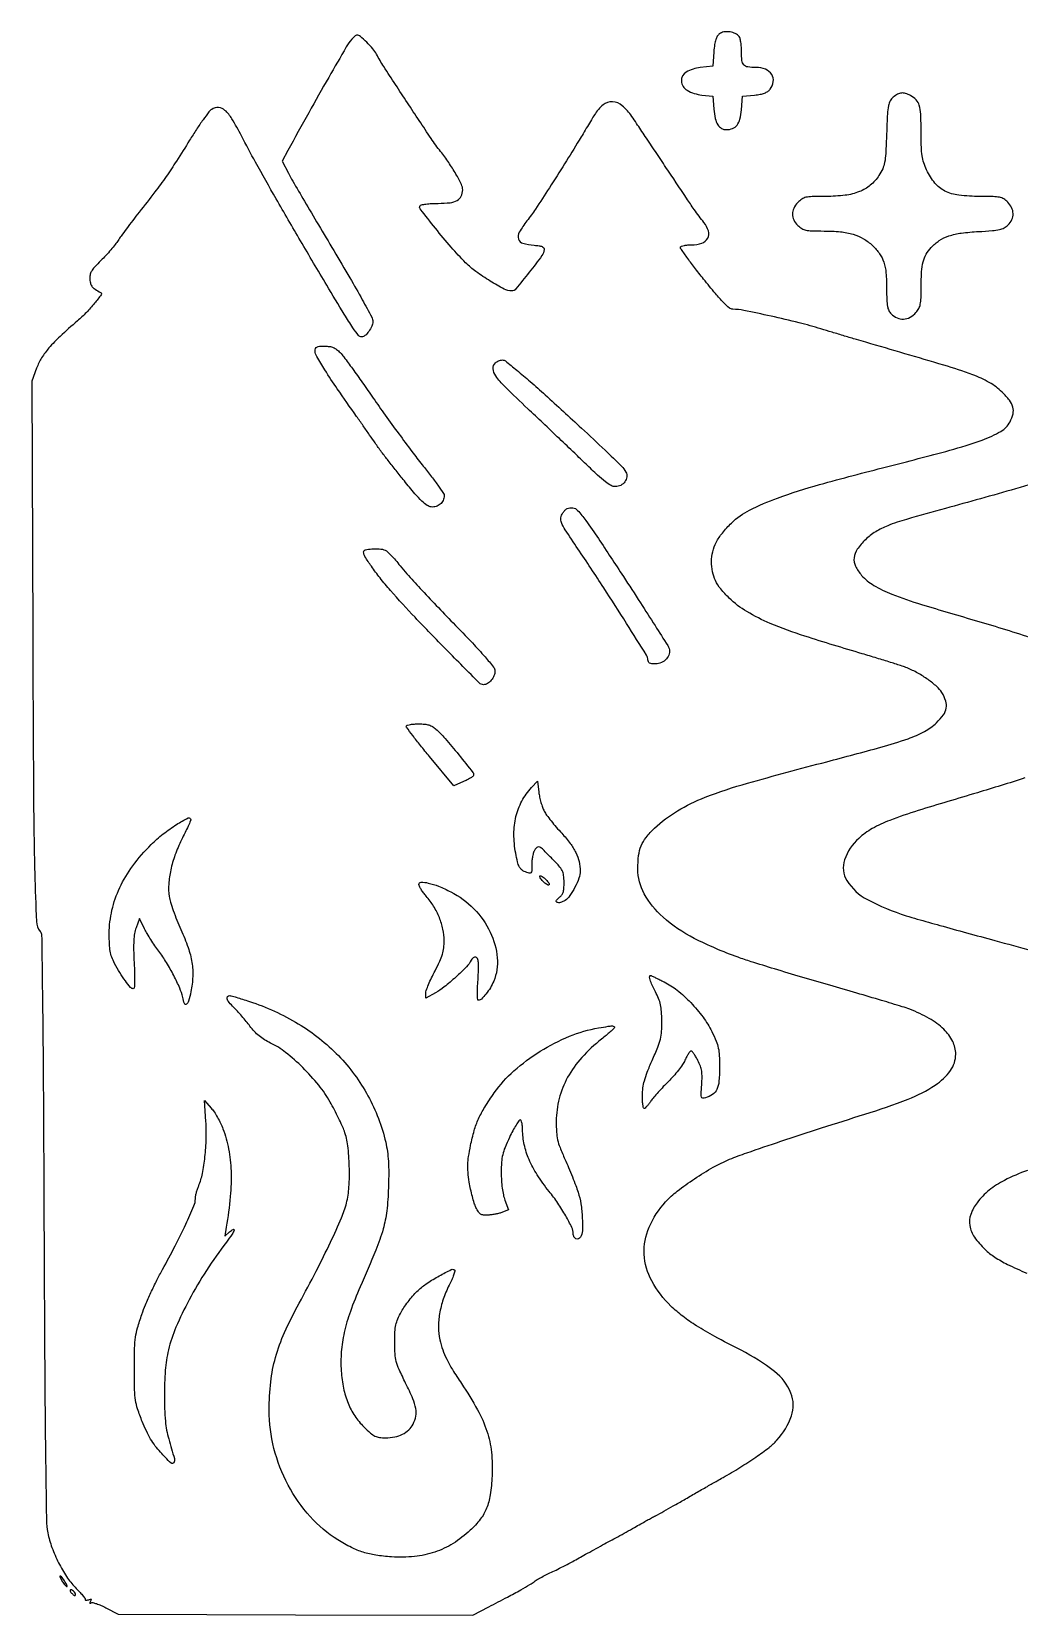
# Model space of a CAD drawing. Extents: x 135 to 894, y 129 to 819.
# Drawn here: x 135 to 564, y 131 to 819 of the extents above; entities that cross this region are included whole.
import ezdxf

# ---------------------------------------------------------------- set-up
doc = ezdxf.new("R2010")
doc.units = 0

msp = doc.modelspace()

# ---------------------------------------------------------------- linework, layer by layer
for points in [[(433.503861, 817.628026, 0.092684), (432.521023, 816.581618, 0.064809), (431.830293, 815.113676, 0.043281), (431.347748, 812.994254, 0.014492), (431.003861, 809.833434), (430.5, 803.5), (425.141619, 802.962023, 0.107654), (419.029304, 800.973402, 0.281587), (416.932349, 797.068488, 0.256888), (419.415228, 793.099863, 0.098909), (425.811768, 791.039113), (430.5, 790.5), (431, 784.903585, 0.030932), (431.621327, 780.818805, 0.083935), (432.704817, 778.108242, 0.127343), (434.299195, 776.563082, 0.129822), (436.431315, 776, 0.094794), (439.136674, 776.517553, 0.137097), (441.062773, 777.983427, 0.102302), (442.308527, 780.603249, 0.037843), (442.980372, 784.655037), (443.5, 790.5), (448.725567, 791.025457, 0.021515), (451.165055, 791.377304, 0.042521), (453.048793, 791.901193, 0.054696), (454.459046, 792.609641, 0.087395), (455.443764, 793.525457, 0.129502), (456.810666, 796.853458, 0.177587), (456.112399, 799.98546, 0.155437), (453.423183, 802.211861, 0.096073), (449.359281, 803, -0.032187), (445.73088, 803.23382, -0.177715), (444.023236, 804.123844, -0.160835), (443.202638, 805.963194, -0.025179), (443, 809.984544, 0.018006), (442.913742, 812.379059, 0.027568), (442.650458, 814.438752, 0.029943), (442.257091, 816.031507, 0.145023), (441.744406, 816.797161, 0.078691), (439.801839, 817.950176, 0.069642), (437.514369, 818.508858, 0.073409), (435.282814, 818.40598, 0.110256)], [(273.837375, 815.25, 0.043131), (271.488973, 811.913607, 0.001624), (263.841111, 798.675264, 0.003028), (255.186608, 783.36737, 0.002483), (246.120645, 766.91091), (243.622116, 762.32182), (246.384362, 757.039125, 0.011307), (248.247717, 753.66367, 0.000936), (253.307415, 745.006038, 0.001251), (259.389015, 734.703499, 0.000964), (266.073304, 723.493678, -0.003154), (273.088966, 711.61013, -0.00639), (278.43055, 702.154545, -0.003593), (282.511592, 694.58116, -0.122372), (283, 692.615463, -0.106469), (282.571904, 690.627835, -0.052009), (281.2588, 688.377464, -0.052226), (279.60588, 686.554381, -0.184542), (278.154988, 686, -0.229612), (276.792718, 686.660405, -0.018794), (274.394289, 689.947064, -0.011864), (270.633906, 695.825389, -0.001564), (262.997603, 708.5, -0.002303), (251.619818, 727.719386, -0.002733), (241.057509, 745.978308, -0.002927), (232.113282, 761.85194, -0.007878), (226, 773.271542, 0.015303), (221.871191, 780.716335, 0.076362), (218.84215, 784.390941, 0.166464), (216.060392, 785.564006, 0.156451), (213.061757, 784.82632, 0.092495), (211.870664, 783.747302, 0.007491), (209.355352, 780.335482, 0.009884), (206.476067, 776.131643, 0.007435), (203.47111, 771.400854, -0.004709), (197.81567, 762.389152, -0.010301), (193.278565, 755.619621, -0.010063), (188.401176, 748.946823, -0.004293), (181.621411, 740.209376, 0.003535), (178.818398, 736.608272, 0.003601), (176.084191, 732.990196, 0.003499), (173.752918, 729.812484, 0.014895), (172.430598, 727.863631, -0.025763), (171.191521, 726.120226, -0.00975), (169.291389, 723.812814, -0.009627), (167.12351, 721.378921, -0.011594), (164.990879, 719.180007, 0.01185), (162.216223, 716.316183, 0.054751), (160.846949, 714.463581, 0.089138), (160.251301, 712.828222, 0.067643), (160.181691, 710.917225, 0.046325), (160.538298, 709.075436, 0.103182), (161.206458, 707.821172, 0.076996), (162.452348, 706.724027, 0.017869), (164.864068, 705.302599, -0.452728), (165.089971, 704.309711, -0.014558), (162.271288, 700.645017, -0.021777), (158.680809, 696.619216, -0.022166), (154.774058, 692.945844, 0.00934), (147.263642, 686.2385, 0.027508), (142.453124, 681.259004, 0.039154), (139.270818, 676.938735, 0.049685), (137.083956, 672.494847), (134.941463, 666.768522), (135.379247, 556.634261, 0.000648), (135.747372, 486.799201, 0.004682), (136.28306, 453.176988, 0.004237), (136.990151, 432.246138, 0.161276), (138.636254, 427.899829, -0.168467), (139.249832, 426.208643, -0.000355), (139.630691, 398.061844, -0.001747), (139.983186, 360.267788, -0.000455), (140.282411, 299.5, 0.000496), (140.57989, 240.076128, 0.001633), (140.942928, 200.884872, 0.000885), (141.351986, 172.277245, 0.045557), (141.945625, 166.756562, 0.037614), (143.735222, 160.373855, 0.029402), (146.587502, 153.763356, 0.029975), (150.093536, 147.725155, 0.047775), (153.851461, 143.092045, -0.009033), (155.569349, 141.280559, -0.013702), (156.989944, 139.639172, -0.008314), (158.099924, 138.236361, -0.225776), (158.195284, 137.785988, 0.3006), (158.273349, 137.571172, 0.147098), (158.559599, 137.46794, 0.072452), (159.053751, 137.512852, 0.032791), (159.676041, 137.705927, -0.023766), (160.447122, 137.960501, -0.245566), (160.764146, 137.892851, -0.334384), (160.828217, 137.623541, -0.035451), (160.509536, 137.01543, 0.020277), (160.199025, 136.464231, 0.209685), (160.183979, 136.209918, 0.423333), (160.343051, 136.13972, 0.042088), (160.755976, 136.349185, -0.199089), (161.453136, 136.462076, -0.020931), (163.07661, 136.005143, -0.023346), (165.037608, 135.260531, -0.016643), (167.160485, 134.253694), (172.5, 131.5), (249.418075, 131.214453), (326.336149, 130.928905), (333.418075, 134.612411, 0.001955), (341.515416, 138.86437, 0.005356), (347.190702, 141.951181, 0.006007), (351.193476, 144.247675, 0.043424), (353, 145.536505, -0.044371), (353.927862, 146.195826, -0.007513), (355.821875, 147.265433, -0.008158), (358.092892, 148.455671, -0.007178), (360.5, 149.624588, 0.006263), (363.230718, 150.944488, 0.003568), (366.5, 152.604773, 0.003562), (369.767916, 154.323412, 0.005885), (372.5, 155.826818, -0.00191), (375.332693, 157.415056, -0.000945), (378.940625, 159.410967, -0.000938), (382.690895, 161.467216, -0.001372), (386, 163.261743, 0.001894), (389.295091, 165.053118, 0.001319), (393.001676, 167.099162, 0.00133), (396.547343, 169.080957, 0.002754), (399.303576, 170.651195, -0.002368), (401.552612, 171.934786, -0.003698), (403.502126, 173.016289, -0.001089), (405.202163, 173.938217, -0.124318), (405.446808, 174, 0.128531), (405.70028, 174.066252, 0.000261), (409.316491, 176.097765, 0.001802), (413.381469, 178.403511, 0.001115), (418.143232, 181.141327, -0.000505), (423.204033, 184.059289, -0.00053), (428.192074, 186.921561, -0.000507), (432.504042, 189.384015, -0.00236), (435, 190.790475, 0.011607), (442.338877, 195.106624, 0.012815), (449.227011, 199.624254, 0.013236), (454.959046, 203.826261, 0.044287), (458.373579, 206.991747, 0.098832), (464.664077, 217.541104, 0.181803), (464.476582, 227.401875, 0.134702), (457.388393, 236.794358, 0.046187), (442.856083, 245.990927, -0.006017), (431.374939, 252.025728, -0.016698), (423.505135, 256.630058, -0.022848), (417.551906, 260.777108, -0.02734), (412.364977, 265.224587, -0.077873), (404.060946, 276.105009, -0.112005), (400.80105, 287.73046, -0.114766), (402.905942, 299.415541, -0.084691), (410.086397, 310.477903, -0.042019), (415.154803, 315.125319, -0.017838), (422.649146, 320.503181, -0.017907), (430.748186, 325.479361, -0.031124), (437.840056, 328.930651, -0.014858), (445.319424, 331.754217, -0.002377), (460.121542, 336.766598, -0.002606), (477.752888, 342.541841, -0.002188), (496.5, 348.484135, 0.016716), (515.318054, 355.056299, 0.053758), (527.088888, 361.1372, 0.090482), (533.677595, 367.459035, 0.157274), (535.993411, 374.599962, 0.119122), (534.664677, 380.136972, 0.081367), (530.810089, 385.368252, 0.064524), (524.536042, 390.08387, 0.038153), (516.045672, 394.074644, 0.016621), (512.772894, 395.195218, 0.001255), (503.79991, 397.913289, 0.001731), (493.075216, 401.092182, 0.001316), (481.300777, 404.504314, -0.002017), (469.158237, 408.041574, -0.002158), (457.316478, 411.598748, -0.002045), (447.164978, 414.741463, -0.010141), (441.5, 416.647717, -0.031646), (422.481264, 424.872047, -0.063104), (408.946016, 434.081674, -0.085122), (400.823979, 444.177879, -0.127852), (398.005577, 455.065724, -0.030091), (398.358219, 460.821515, -0.067448), (399.465085, 465.049509, -0.070494), (401.620521, 468.715666, -0.035484), (405.259409, 472.675474, -0.05351), (415.202918, 480.230641, -0.04351), (427.224108, 486.124751, -0.023814), (445.6078, 492.243076, -0.004419), (480, 501.570066, 0.002868), (503.538462, 507.875222, 0.018413), (515.299214, 511.568461, 0.037349), (522.476604, 514.737289, 0.06851), (527.642607, 518.482049, 0.044137), (530.614053, 521.879969, 0.113965), (531.885156, 524.858351, 0.124794), (531.664682, 527.920312, 0.058414), (529.971608, 531.54594, 0.070893), (527.73362, 534.229419, 0.02853), (524.003947, 537.227482, 0.027423), (519.538238, 540.059719, 0.030334), (514.933865, 542.282293, 0.018589), (512.713631, 543.097518, 0.002225), (507.734709, 544.693902, 0.002649), (501.796116, 546.534338, 0.002174), (495.433865, 548.438996, -0.005519), (470.516253, 556.080508, -0.021927), (455.501777, 561.60295, -0.035784), (445.378264, 566.717803, -0.056265), (437.64062, 572.62178, -0.031331), (434.015792, 576.560179, -0.05832), (431.696506, 580.220235, -0.06441), (430.426354, 584.057364, -0.047792), (430, 588.507719, -0.060631), (430.518048, 592.764131, -0.059265), (432.042704, 596.807119, -0.050916), (434.708576, 600.869405, -0.029163), (438.669226, 605.199995, -0.075725), (446.516423, 610.808303, -0.030379), (458.655657, 616.064435, -0.01941), (476.922913, 621.897034, -0.005386), (506, 629.615752, 0.003637), (533.37815, 636.781033, 0.021603), (547.475142, 641.241534, 0.042139), (555.597369, 645.00473, 0.144861), (559.578638, 649.152069, 0.062903), (560.855592, 652.632904, 0.122395), (560.803802, 655.57359, 0.101385), (559.336358, 658.511268, 0.034625), (556.127257, 662.064376, 0.061681), (550.563346, 666.239886, 0.04259), (543.415012, 669.565641, 0.015513), (530.774877, 673.744785, 0.001237), (497, 683.669861, -0.001318), (492.96333, 684.856783, -0.000624), (487.765625, 686.40705, -0.000619), (482.33218, 688.042349, -0.000876), (477.5, 689.512452, 0.013162), (468.014318, 692.145501, 0.006482), (455.829018, 695.017613, 0.004532), (444.06051, 697.519218, 0.050139), (439.278034, 698, -0.177974), (437.75005, 698.561675, -0.024053), (435.214948, 700.935796, -0.018342), (431.716274, 704.818639, -0.005178), (426.553836, 711.120109, -0.005426), (422.558715, 716.213321, -0.008755), (419.281422, 720.644654, -0.003218), (416.591405, 724.47023, -0.298409), (416.574232, 725.120109, -0.186579), (417.02698, 725.463082, -0.024802), (418.217303, 725.741532, -0.025959), (419.722857, 725.935756, -0.0191), (421.404029, 726, 0.082311), (425.803148, 726.729131, 0.187255), (428.34065, 728.860921, 0.202584), (428.662961, 732.007133, 0.096002), (426.71178, 735.673275, -0.010197), (424.573939, 738.427221, -0.009244), (422.47724, 741.356516, -0.003392), (419.198574, 746.190712, -0.000245), (410.237193, 759.612871, 0.000169), (405.665339, 766.462767, 0.000187), (401.24185, 773.080169, 0.000173), (397.462293, 778.725465, 0.000968), (395.430603, 781.745151, 0.068366), (391.252556, 786.407201, 0.165911), (387.007588, 788.076899, 0.183529), (382.924376, 786.736914, 0.08618), (379.209437, 782.490574, 0.000648), (377.891429, 780.319065, 0.000271), (376.120897, 777.389863, 0.000268), (374.229771, 774.253509, 0.000348), (372.5, 771.376738, -0.004319), (366.259949, 761.18313, -0.003876), (359.618648, 750.723007, -0.003623), (353.599679, 741.550056, -0.01688), (349.915253, 736.407629, 0.03231), (346.589374, 731.449525, 0.205689), (346.232958, 728.506997, 0.259952), (348.111806, 726.659562, 0.049364), (353.019619, 725.818755, -0.017529), (355.174064, 725.589353, -0.066136), (356.477984, 725.223969, -0.129101), (357.170335, 724.684326, -0.182078), (357.393162, 723.942305, -0.143024), (356.425847, 721.313578, -0.007461), (350.911585, 714.084597, -0.005693), (345.088944, 706.853997, -0.224002), (343.278369, 706, -0.12117), (340.030137, 706.798906, -0.01678), (333.94169, 710.251738, -0.0204), (327.778857, 714.380223, -0.039412), (323.279592, 718.246041, -0.016697), (317.030696, 724.969885, -0.010499), (310.165036, 733.214096, -0.003311), (303.590698, 741.567192, -0.313107), (303.513123, 743.021233, -0.212581), (304.079327, 743.40718, -0.013992), (306.080602, 743.712487, -0.018321), (308.568552, 743.92891, -0.012534), (311.404029, 744, 0.028041), (316.522086, 744.28726, 0.097731), (319.66221, 745.282681, 0.156077), (321.376926, 747.089259, 0.112891), (322, 749.813718, 0.113923), (321.440697, 752.236596, 0.016645), (319.062307, 756.727747, 0.01885), (315.937405, 761.734175, 0.018752), (312.439144, 766.5, -0.020501), (308.30043, 772.179881, -0.001631), (298.018142, 787.689058, -0.001443), (287.733574, 803.410648, -0.024796), (284.640847, 808.727632, 0.057029), (283.022097, 811.139098, 0.024384), (280.36049, 813.974018, 0.019215), (277.583371, 816.457991, 0.174569), (276.078262, 817, 0.137511), (275.688862, 816.890843, 0.029107), (275.103083, 816.485937, 0.02842), (274.457525, 815.919926, 0.023656)], [(508.860784, 790.090954, 0.095757), (507.513552, 788.491046, 0.082582), (506.771149, 786.419672, 0.032438), (506.360112, 782.845676, 0.003246), (505.988942, 774.251216, -0.004007), (505.605196, 765.668767, -0.031951), (505.144162, 761.731929, -0.061637), (504.287795, 758.998179, -0.039498), (502.674574, 756.084434, -0.073532), (498.907875, 751.887311, -0.079261), (494.176917, 749.087312, -0.063941), (487.978009, 747.514353, -0.029958), (479.702251, 747.009769, 0.005447), (473.630861, 746.937572, 0.047714), (470.961315, 746.620717, 0.096869), (469.202827, 745.863455, 0.055963), (467.452251, 744.353977, 0.071217), (465.707227, 741.831608, 0.116333), (465.113667, 739.312407, 0.119412), (465.713233, 736.840223, 0.077597), (467.454545, 734.454545, 0.057741), (469.163316, 733.10064, 0.085747), (470.929991, 732.387591, 0.046269), (473.537377, 732.073016, 0.006899), (478.828819, 732, -0.024238), (485.949741, 731.654603, -0.048467), (491.475411, 730.570163, -0.058698), (495.958927, 728.632605, -0.058838), (499.865516, 725.707468, -0.049279), (502.941921, 722.143198, -0.074188), (504.781161, 718.481512, -0.058868), (505.719902, 713.845238, -0.020547), (506, 707.032119, 0.007263), (506.072786, 702.021641, 0.03759), (506.360716, 699.268299, 0.069375), (506.955672, 697.46006, 0.082437), (508, 696, 0.092454), (510.567576, 694.2396, 0.118817), (513.37512, 693.728404, 0.114564), (516.183931, 694.549953, 0.081723), (518.75, 696.607142, 0.061364), (519.953362, 698.331206, 0.073043), (520.616136, 700.199099, 0.041284), (520.923662, 702.918247, 0.007524), (521, 707.990664, -0.015924), (521.202207, 714.338223, -0.046784), (521.885918, 718.651911, -0.064554), (523.192894, 721.927778, -0.060244), (525.316612, 724.847318, -0.061607), (528.872555, 727.833374, -0.062783), (533.02701, 729.840441, -0.048478), (538.41703, 731.089785, -0.019976), (545.889594, 731.771219, 0.006011), (551.892843, 732.150017, 0.035747), (554.999111, 732.608371, 0.068746), (557.012724, 733.355377, 0.073352), (558.699236, 734.608327, 0.087791), (560.347296, 736.965007, 0.113131), (560.89604, 739.541704, 0.110999), (560.27033, 742.137146, 0.082119), (558.545455, 744.545455, 0.059852), (556.807945, 745.91027, 0.086474), (554.993556, 746.62186, 0.04431), (552.264619, 746.930654, 0.006029), (546.513336, 747, -0.029229), (537.320222, 747.537878, -0.086275), (531.275707, 749.335116, -0.10724), (526.949722, 752.796306, -0.06088), (523.368034, 758.5, -0.031469), (522.121608, 761.655433, -0.042382), (521.426051, 764.645393, -0.028374), (521.08826, 768.512932, -0.006693), (520.977966, 775, 0.009262), (520.806078, 782.76307, 0.061489), (520.176741, 786.578252, 0.119338), (518.811206, 788.942008, 0.08017), (516.315741, 790.836657, 0.046325), (514.203137, 791.721905, 0.101324), (512.465478, 791.900224, 0.100446), (510.787896, 791.381442, 0.044995)], [(268.826923, 679.197049, -0.030572), (270.425906, 677.300827, -0.002686), (274.147953, 672.239269, -0.003512), (278.516205, 666.142007, -0.002726), (283.187383, 659.447049, 0.004383), (288.360635, 652.084623, 0.003168), (294.250617, 643.965657, 0.0032), (299.946245, 636.32136, 0.006955), (304.437383, 630.54242, -0.006017), (308.099382, 625.84856, -0.008941), (311.181639, 621.644294, -0.004751), (313.671604, 618.045261, -0.155317), (313.968197, 617.04242, -0.105571), (313.496402, 615.036287, -0.103618), (312.244684, 613.382333, -0.103544), (310.433532, 612.369006, -0.105271), (308.379117, 612.175358, -0.123947), (306.561274, 612.864635, -0.040056), (304.322385, 614.709198, -0.024249), (301.303418, 617.929692, -0.006003), (296.681483, 623.5, -0.002198), (293.096231, 627.968047, -0.002471), (289.688649, 632.296875, -0.002264), (286.823784, 636.008042, -0.013334), (285.382942, 638, 0.002327), (284.030922, 639.958543, 0.000475), (281.620079, 643.409375, 0.000501), (278.810114, 647.414831, 0.00047), (275.932379, 651.5, -0.003106), (267.585021, 663.483438, -0.009765), (262.190456, 671.669341, -0.009406), (258.634908, 677.542938, -0.132143), (258, 679.903335, -0.085777), (258.188889, 680.996279, -0.190641), (258.73612, 681.621431, -0.10267), (259.83604, 681.926294, -0.016441), (262.076923, 682, -0.033266), (264.215776, 681.857541, -0.065235), (265.860454, 681.414206, -0.067025), (267.30676, 680.571766, -0.036973)], [(357.838418, 660.827249, -0.001464), (373.562384, 646.423902, -0.004803), (383.829611, 636.779577, -0.004171), (390.93075, 629.865222, -0.074886), (392.827316, 627.322663, -0.15137), (393.233515, 625.221188, -0.129992), (392.420411, 623.112664, -0.11976), (390.597141, 621.558707, -0.117394), (388.250322, 621, -0.130913), (386.480178, 621.471552, -0.033589), (383.994181, 623.128319, -0.022359), (380.586186, 625.997143, -0.00637), (375.557026, 630.75, 0.001615), (370.637201, 635.488899, 0.000674), (363.974564, 641.847968, 0.000667), (356.824856, 648.635352, 0.000865), (350.25, 654.838827, -0.005504), (340.381506, 664.324492, -0.045244), (336.3503, 669.074317, -0.135648), (335.2329, 672.196712, -0.218222), (336.2, 674.8, -0.064687), (336.797023, 675.259732, -0.039124), (337.602223, 675.6475, -0.038596), (338.47741, 675.911951, -0.054125), (339.288418, 676, -0.1693), (340.515646, 675.572197, -0.003686), (345.516452, 671.543005, -0.008003), (351.316395, 666.641997, -0.005267)], [(391.727605, 582, -0.00131), (399.155039, 570.563332, -0.002023), (405.507815, 560.63718, -0.000622), (410.972697, 551.998021, -0.062193), (411.581003, 550.701037, -0.150129), (411.618095, 548.425035, -0.110273), (410.397704, 546.198511, -0.102092), (408.245251, 544.574862, -0.11115), (405.691233, 544, -0.027171), (404.111061, 544.085932, -0.095865), (403.143834, 544.384919, -0.1552), (402.614462, 544.928773, -0.114952), (402.417786, 545.75, 0.138725), (401.835937, 547.759421, 0.001171), (393.145689, 561.624182, 0.004173), (383.236217, 577.064954, 0.003078), (372.017754, 594, -0.003142), (366.529417, 602.287341, -0.045797), (364.887512, 605.387007, -0.140929), (364.646483, 607.46304, -0.104278), (365.491544, 609.627438, -0.045734), (366.405016, 610.777026, -0.084763), (367.359247, 611.48575, -0.089823), (368.455028, 611.813383, -0.056869), (369.792146, 611.81038, -0.18714), (371.901132, 610.696658, -0.020143), (375.413473, 606.305439, -0.012224), (380.888169, 598.471105, -0.001719)], [(288.407901, 593.396968, -0.100393), (289.270392, 592.848359, -0.01086), (290.943409, 591.165405, -0.012979), (292.859227, 589.045027, -0.010118), (294.832664, 586.646968, 0.017033), (297.762664, 583.18521, 0.002911), (303.593925, 576.828081, 0.003172), (310.535629, 569.442762, 0.002824), (317.842976, 561.852883, -0.003494), (326.221604, 553.12694, -0.010833), (331.704064, 547.079598, -0.009653), (335.392145, 542.660527, -0.170671), (336, 540.931624, -0.101423), (335.586833, 538.915734, -0.072484), (334.381731, 536.945863, -0.076103), (332.743602, 535.494146, -0.144296), (331.066988, 535, -0.199583), (329.20192, 535.775355, -0.001037), (314.913894, 550.196961, -0.005098), (301.319091, 564.259852, -0.009681), (290.715137, 575.898399, -0.011167), (286.132474, 581.369897, -0.016303), (282.366533, 586.403869, -0.013946), (279.575303, 590.647563, -0.139368), (279, 592.671445, -0.35094), (279.712715, 593.561821, -0.035961), (282.571621, 593.990561, -0.039404), (285.822008, 593.984704, -0.071581)], [(310.379858, 515.75, -0.031107), (314.338011, 511.701145, -0.007768), (320.274328, 504.600753, -0.002327), (326.476012, 496.871072, -0.253546), (326.700382, 495.601147, -0.157473), (326.355918, 495.132782, -0.018871), (325.272248, 494.412614, -0.02099), (323.878636, 493.638871, -0.015811), (322.287998, 492.903128), (318.195606, 491.165085), (307.650681, 503.763593, -0.005208), (303.6445, 508.652536, -0.008431), (300.352007, 512.901856, -0.002969), (297.635071, 516.578522, -0.30497), (297.611895, 517.181051, -0.20005), (298.05924, 517.501993, -0.019177), (299.404389, 517.759434, -0.02207), (301.095047, 517.940368, -0.015621), (303.003253, 518, -0.023904), (305.477536, 517.881642, -0.050156), (307.364341, 517.507361, -0.059493), (308.925255, 516.819824, -0.050238)], [(357.381647, 480.131053, 0.035304), (358.450196, 478.425187, 0.00979), (360.362108, 475.908944, 0.009833), (362.644684, 473.137711, 0.010158), (365.010442, 470.488775, -0.026583), (368.68005, 466.097867, -0.04766), (371.125142, 462.089602, -0.055779), (372.516399, 458.16978, -0.056892), (372.994423, 454.065724, -0.087127), (372.469239, 451.033948, -0.032918), (370.743963, 447.076899, -0.032685), (368.533442, 443.408424, -0.096069), (366.429674, 441.361964, -0.064951), (364.42357, 440.392115, -0.202538), (362.958804, 440.508177, -0.43887), (362.718776, 441.392869, -0.099728), (363.926556, 442.661112, 0.077216), (364.944965, 443.639069, 0.085711), (365.574808, 444.847326, 0.059036), (365.904251, 446.545786, 0.018415), (366, 449.144645, 0.029819), (365.81482, 452.246958, 0.089537), (365.194433, 454.267963, 0.063939), (363.791788, 456.300099, 0.010183), (360.481309, 459.837941, 0.004971), (356.950277, 463.389371, 0.072567), (355.529177, 464.433059, 0.247154), (354.524389, 464.437059, 0.110025), (353.481309, 463.55887, 0.076062), (352.911453, 462.515784, 0.028874), (352.435135, 460.922217, 0.02779), (352.109079, 459.100951, 0.030406), (352, 457.30887, -0.007229), (351.953979, 454.12587, -0.185804), (351.626505, 453.343334, -0.28322), (350.924182, 453.160209, -0.016601), (348.74293, 453.907638, -0.098339), (347.456181, 454.713234, -0.094678), (346.554283, 455.959123, -0.052072), (345.832117, 458.042006, -0.010801), (345.030398, 461.838898, -0.045691), (344.235561, 470.164974, -0.059863), (345.117211, 477.749344, -0.064148), (347.680996, 484.490427, -0.065081), (351.860018, 490.325291), (354.5, 493.150582), (355.044457, 488.325291, 0.024129), (355.383656, 486.231496, 0.01725), (355.955596, 483.927801, 0.017476), (356.654888, 481.765563, 0.035335)], [(204, 476.402248, -0.106637), (203.907643, 475.974129, -0.001533), (202.817855, 473.585363, -0.004152), (201.518005, 470.81986, -0.002717), (199.975675, 467.652248, 0.027369), (197.140941, 461.018378, 0.03381), (195.27376, 454.561785, 0.037006), (194.418081, 448.487025, 0.051436), (194.620223, 443, 0.040254), (195.149348, 440.634599, 0.010481), (196.38152, 436.934961, 0.010586), (197.968448, 432.764895, 0.010635), (199.728162, 428.672207, -0.023114), (202.843188, 420.898426, -0.044016), (204.488092, 414.372754, -0.049969), (204.850802, 408.24199, -0.041006), (204.047321, 401.727946, -0.014393), (203.060183, 397.57705, -0.177258), (202.139336, 396.26827, -0.488615), (201.265852, 396.540583, -0.038256), (200.477587, 399.25, 0.049798), (199.206692, 403.270571, 0.017963), (196.641393, 408.697129, 0.017884), (193.444656, 414.368371, 0.02306), (190.09237, 419.319666, -0.011275), (188.446389, 421.631504, -0.007945), (186.696905, 424.300152, -0.008023), (185.104291, 426.90744, -0.016666), (183.963911, 429), (181.702677, 433.5), (180.26232, 429.5, 0.044842), (179.602019, 426.977409, 0.027734), (179.262513, 423.929534, 0.019796), (179.198762, 419.918489, 0.007252), (179.41539, 414.25, -0.006551), (179.6, 409.590298, -0.014624), (179.590245, 406.044018, -0.009893), (179.451598, 403.368905, -0.393404), (179.055299, 403, -0.219619), (177.854392, 403.554217, -0.017062), (175.594666, 406.395229, -0.021828), (173.163451, 409.993864, -0.018377), (170.902771, 414, -0.031921), (169.717653, 416.703104, -0.043709), (169.029799, 419.268075, -0.033584), (168.693495, 422.384372, -0.011029), (168.609009, 427, -0.056019), (169.782874, 437.10261, -0.053241), (173.174424, 446.87721, -0.049325), (178.840145, 456.352046, -0.036991), (186.780896, 465.563504, -0.029173), (191.977459, 470.186631, -0.026741), (197.825136, 474.319713, -0.025234), (202.829598, 477.127832, -0.556632)], [(316.819375, 445.063055, -0.080803), (326.868006, 437.695228, -0.082556), (333.975661, 427.571676, -0.089694), (337.031396, 416.464871, -0.121937), (335.452272, 406.231529, -0.038243), (334.019918, 403.427232, -0.03209), (332.099047, 400.69541, -0.029186), (330.145471, 398.535799, -0.196755), (328.836591, 398, -0.398686), (328.531757, 398.289002, -0.008069), (328.445782, 400.601099, -0.014384), (328.467895, 403.459478, -0.00859), (328.650341, 406.854806, 0.007196), (328.896666, 411.212136, 0.027166), (328.863229, 413.94406, 0.042972), (328.595755, 415.68498, 0.19722), (328.007759, 416.495204, 0.121455), (327.408399, 416.688418, 0.131164), (326.806593, 416.572231, 0.103134), (326.235518, 416.131665, 0.054735), (325.729698, 415.390398, -0.071446), (323.607311, 412.492204, -0.014331), (318.988949, 408.037153, -0.015736), (313.999371, 403.77209, -0.043931), (310.171383, 401.22014), (306, 398.940281), (306, 401.044772, -0.08667), (306.21486, 402.274994, -0.011358), (307.175, 404.761289, -0.012923), (308.468386, 407.680334, -0.010492), (310, 410.741505, 0.012198), (312.079069, 414.932519, 0.035524), (313.232036, 417.948955, 0.044383), (313.805248, 420.700774, 0.029611), (313.990231, 423.916874, 0.053288), (313.456977, 428.824925, 0.043112), (311.885786, 433.888569, 0.041663), (309.396498, 438.785234, 0.041759), (306.131533, 443.197411, -0.019254), (304.932692, 444.673769, -0.022743), (303.919888, 446.160394, -0.02239), (303.189065, 447.473709, -0.116276), (303, 448.275718, -0.413393), (303.967902, 449.246334, -0.057869), (307.083934, 448.893321, -0.039628), (311.548588, 447.474814, -0.021145)], [(358.5, 450, -0.026053), (359.12605, 449.231291, -0.061723), (359.484545, 448.5875, -0.143955), (359.525133, 448.178249, -0.360419), (359.309975, 448, -0.125263), (358.807605, 448.127863, -0.030037), (358.072045, 448.5875, -0.028998), (357.266344, 449.234451, -0.025182), (356.5, 450, -0.026053), (355.87395, 450.768709, -0.061723), (355.515455, 451.4125, -0.143955), (355.474867, 451.821751, -0.360419), (355.690025, 452, -0.125263), (356.192395, 451.872137, -0.030037), (356.927955, 451.4125, -0.028998), (357.733656, 450.765549, -0.025182)], [(409.492526, 405.944867, -0.056087), (415.07957, 402.38394, -0.031815), (420.993159, 396.950611, -0.03142), (426.311375, 390.652855, -0.045277), (430.10862, 384.430926, -0.015344), (432.011461, 380.246397, -0.045646), (432.956052, 377.244629, -0.041975), (433.381065, 373.987114, -0.01146), (433.5, 368.798805, -0.020995), (433.245986, 362.751962, -0.087851), (432.31623, 359.245882, -0.134077), (430.471374, 357.060176, -0.078641), (427.362613, 355.57286, -0.089836), (426.163156, 355.440276, -0.315715), (425.591962, 355.902862, -0.084937), (425.448221, 357.216561, -0.004904), (425.733673, 361.270895, 0.016078), (425.899344, 364.723685, 0.04243), (425.728777, 367.19114, 0.049665), (425.167316, 369.362136, 0.029864), (424.100736, 371.802541, 0.014613), (423.220166, 373.410707, 0.02137), (422.345217, 374.766996, 0.017728), (421.560399, 375.796996, 0.224731), (421.13155, 376, 0.231235), (420.715226, 375.796586, 0.020299), (420.012442, 374.814749, 0.023327), (419.241506, 373.510968, 0.015932), (418.484264, 371.965104, -0.043012), (417.417501, 370.056215, -0.016301), (415.621523, 367.583522, -0.016005), (413.483512, 365.007683, -0.018836), (411.293784, 362.715104, 0.009162), (409.075303, 360.480596, 0.008157), (406.850921, 358.079256, 0.008213), (404.921236, 355.854188, 0.024892), (403.711394, 354.256833, -0.014606), (402.809678, 353.014006, -0.020527), (401.929285, 351.964339, -0.017348), (401.154441, 351.171088, -0.190592), (400.75, 351.006833, -0.360491), (400.453745, 351.247812, -0.015846), (400.220312, 352.656145, -0.020638), (400.054003, 354.472678, -0.012508), (400, 356.631107, -0.033111), (400.217386, 359.910203, -0.034863), (400.865727, 363.074528, -0.026419), (402.112156, 366.778383, -0.009651), (404.25, 371.881107, 0.008784), (406.643998, 377.567556, 0.035384), (407.793348, 381.153476, 0.04368), (408.303992, 384.484169, 0.018574), (408.429028, 389, 0.01486), (408.269333, 393.073707, 0.036033), (407.846733, 396.052359, 0.04081), (407.039823, 398.712192, 0.024581), (405.679028, 401.716756, -0.011191), (404.008615, 405.156821, -0.04055), (403.178255, 407.441491, -0.140136), (403.189883, 408.507297, -0.462692), (403.75, 408.753884, -0.00069), (404.252501, 408.509045, -0.000042), (405.746242, 407.778523, -0.000063), (407.525551, 406.907877, -0.000047)], [(229.409849, 397.497847, -0.056606), (250.63905, 387.79716, -0.065144), (268.061098, 373.942979, -0.067395), (280.879294, 356.520131, -0.067546), (288.590633, 336.328906, -0.02333), (289.321613, 332.385343, -0.019194), (289.74153, 328.124904, -0.015466), (289.888683, 323.039907, -0.007383), (289.779025, 316.5, -0.021012), (289.043226, 306.51416, -0.040734), (287.477988, 298.671589, -0.028127), (284.290634, 289.505588, -0.005586), (277.494593, 273.523664, 0.017509), (273.251469, 262.845241, 0.030536), (270.599988, 253.698737, 0.035297), (269.328553, 245.316688, 0.037379), (269.284887, 237, 0.032881), (270.304375, 229.505977, 0.04619), (272.254417, 223.048206, 0.050415), (275.18427, 217.506297, 0.052636), (279.127779, 212.75, 0.013719), (282.038633, 210.060244, 0.062934), (283.942165, 208.777983, 0.082763), (285.845974, 208.184995, 0.034214), (288.546343, 208, 0.04908), (292.508195, 208.389838, 0.066952), (295.899022, 209.550785, 0.074506), (298.586315, 211.438244, 0.083317), (300.483073, 213.967267, 0.072911), (301.65708, 217.37603, 0.091758), (301.66747, 220.708957, 0.056701), (300.390362, 224.939685, 0.01292), (297.25, 231.745951, -0.008035), (294.431566, 237.70087, -0.04095), (293.196069, 241.148193, -0.049954), (292.656605, 244.439675, -0.015658), (292.5, 249.439267, -0.01206), (292.611543, 254.06301, -0.041978), (293.004885, 257.022256, -0.049933), (293.847457, 259.600728, -0.022579), (295.429829, 262.788401, -0.024389), (296.862866, 265.101355, -0.014956), (298.761445, 267.686995, -0.014983), (300.798886, 270.139405, -0.025727), (302.657271, 272.038203, -0.038943), (306.59909, 275.141069, -0.021264), (311.859761, 278.341122, -0.012378), (317.058913, 281.04272, -0.320291), (318.537531, 280.795803, -0.279387), (318.653261, 280.323944, -0.012002), (318.078694, 278.637508, -0.017527), (317.244796, 276.593841, -0.011253), (316.142218, 274.281733, 0.035233), (313.564133, 268.133361, 0.039045), (311.979499, 261.889859, 0.04186), (311.460343, 255.926298, 0.058612), (312.067764, 250.617681, 0.025868), (313.364467, 246.154364, 0.031162), (315.05209, 242.12654, 0.024352), (317.555004, 237.628394, 0.008935), (321.507549, 231.520269, -0.021602), (328.43328, 220.198801, -0.046712), (332.521385, 210.855568, -0.053705), (334.471807, 201.784313, -0.038888), (334.748431, 191.443102, -0.023507), (333.939037, 183.21033, -0.059142), (332.373666, 177.399702, -0.068651), (329.658114, 172.639073, -0.041583), (325.283187, 167.834134, -0.048029), (317.82838, 162.130346, -0.057999), (309.863458, 158.368423, -0.05635), (301.057062, 156.465579, -0.041764), (291.09154, 156.298702, -0.021079), (284.267774, 157.044671, -0.03915), (278.84823, 158.309613, -0.039501), (273.724032, 160.395127, -0.021882), (267.824448, 163.689218, -0.072623), (255.805992, 173.770967, -0.060221), (246.264894, 187.494574, -0.058911), (240.096368, 203.420353, -0.06305), (238.000171, 219.979901, -0.027786), (238.684517, 232.280889, -0.040528), (240.756707, 242.932332, -0.037419), (244.66719, 253.713365, -0.019589), (251.033205, 266.5, 0.006181), (258.423729, 280.397606, 0.008658), (264.654488, 293.002916, 0.008965), (269.391437, 303.502047, 0.039313), (271.577188, 309.939625, 0.047135), (272.660706, 316.895351, 0.022509), (272.79948, 325.952205, 0.022343), (272.13718, 334.841712, 0.056183), (270.650165, 341.155788, 0.020478), (269.707954, 343.484351, 0.006945), (268.153589, 346.791749, 0.006893), (266.33292, 350.402697, 0.007873), (264.489972, 353.804122, 0.042415), (259.510638, 361.128467, 0.027314), (252.610786, 368.739063, 0.02753), (245.170274, 375.326785, 0.057001), (238.585908, 379.416033, -0.028557), (235.963994, 380.844908, -0.032904), (233.649374, 382.503841, -0.032974), (231.576478, 384.448802, -0.028906), (229.677602, 386.733154, 0.01142), (228.072946, 388.806923, 0.007709), (226.153176, 391.100972, 0.007768), (224.227256, 393.262744, 0.015299), (222.618979, 394.908452, -0.026261), (220.648573, 397.015154, -0.095139), (219.757098, 398.609781, -0.268538), (219.954957, 399.563106, -0.213524), (220.931372, 400, -0.069665), (221.500512, 399.920315, -0.00219), (223.757427, 399.264992, -0.004226), (226.413894, 398.45655, -0.002913)], [(387.833333, 386.108933, -0.113891), (387.489204, 385.589108, -0.006508), (386.070413, 384.277394, -0.009668), (384.316253, 382.757856, -0.00693), (382.299987, 381.125192, 0.041813), (373.689163, 373.097402, 0.058066), (367.559066, 364.526109, 0.062833), (363.89799, 355.342509, 0.062094), (362.613065, 345.5, 0.015341), (362.731581, 340.740375, 0.042206), (363.199569, 337.417966, 0.038362), (364.245494, 334.048533, 0.010942), (366.377335, 329, -0.00591), (367.975902, 325.318172, -0.004609), (369.62844, 321.281641, -0.004661), (371.098353, 317.492309, -0.011298), (372.093942, 314.660906, -0.041088), (373.290836, 309.626173, -0.025005), (373.909459, 303.538118, -0.021807), (373.952737, 297.887163, -0.13294), (373.096491, 295.121885, -0.164519), (372.213091, 294.407411, -0.202002), (371.162099, 294.454409, -0.166365), (370.311921, 295.283826, -0.117549), (370, 296.592261, 0.112595), (369.373498, 299.339105, 0.01711), (366.744818, 304.355142, 0.019371), (363.312757, 309.882523, 0.020581), (359.527846, 315.013508, -0.025946), (354.345974, 322.198284, -0.041577), (350.790964, 328.865714, -0.047618), (348.720374, 335.294797, -0.053517), (348.010824, 341.75, 0.023299), (347.930726, 343.378767, 0.037198), (347.694951, 344.751562, 0.042973), (347.357758, 345.734895, 0.296932), (346.95071, 346, 0.249141), (346.394111, 345.704303, 0.010818), (345.159373, 343.788418, 0.016239), (343.77219, 341.356471, 0.010633), (342.326013, 338.471211, 0.013324), (340.372086, 334.056984, 0.039618), (339.360772, 330.909378, 0.041482), (338.882984, 327.721466, 0.015739), (338.728229, 323.221211, 0.01586), (338.828265, 319.751077, 0.017846), (339.148927, 316.429008, 0.019305), (339.654949, 313.490308, 0.037846), (340.321513, 311.213306), (341.937175, 306.926612), (339.261851, 305.909456, -0.028414), (337.984155, 305.505089, -0.014252), (336.331569, 305.13347, -0.014104), (334.595258, 304.845272, -0.020247), (333.043263, 304.69615, -0.033582), (331.016427, 304.720141, -0.121993), (329.803435, 305.124484, -0.112099), (328.863227, 306.069242, -0.026176), (327.770028, 308.035692, -0.037248), (327.02569, 309.896143, -0.012296), (326.207251, 312.726074, -0.012169), (325.450648, 315.920004, -0.013509), (324.879258, 319.037937, -0.014968), (324.341892, 323.33887, -0.032161), (324.241499, 326.677215, -0.029988), (324.568885, 330.142622, -0.011443), (325.423113, 334.917305, -0.019829), (327.006133, 341.398096, -0.035805), (328.883276, 346.52772, -0.033469), (331.563435, 351.561007, -0.015073), (335.706479, 357.797842, -0.057258), (344.258291, 367.336799, -0.04226), (355.6333, 375.824568, -0.041995), (368.371285, 382.337387, -0.054022), (381, 385.97923, -0.003457), (385.195304, 386.681719, -0.035018), (386.956596, 386.838864, -0.1573), (387.672155, 386.622941, -0.343546)], [(217.945187, 342.19159, -0.045047), (220.422265, 333.427394, -0.037985), (221.476006, 323.841228, -0.032164), (221.135734, 312.781203, -0.018263), (219.377992, 299.5), (218.699164, 295.5), (220.849582, 297.404988, -0.054828), (222.403425, 298.50355, -0.677928), (222.798797, 298.180113, -0.075474), (221.918905, 296.39087, -0.010229), (219.456119, 293, 0.018871), (210.819594, 280.666117, 0.020023), (203.317488, 267.952609, 0.021428), (197.551265, 256.022015, 0.044238), (194.305475, 246.192757, 0.038486), (192.933201, 237.328536, 0.019967), (192.521686, 226.128834, 0.019753), (192.98765, 215.2238, 0.051212), (194.429399, 207.5, -0.004737), (196.859164, 198.966794, -0.21208), (196.589733, 197.184563, -0.477062), (195.41169, 197.051435, -0.010261), (190.788627, 201.794888, -0.029168), (188.581907, 204.448532, -0.024954), (186.572521, 207.47911, -0.022676), (184.705136, 210.978033, -0.0162), (182.925431, 215.044888, -0.013883), (180.907946, 220.531859, -0.044635), (180.001273, 224.312608, -0.031943), (179.631401, 228.796945, -0.00459), (179.546261, 238, -0.005085), (179.636662, 246.95097, -0.028631), (180.006816, 251.716663, -0.037872), (180.882755, 255.816874, -0.013156), (182.742288, 261.572651, -0.015502), (184.377835, 265.791987, -0.007687), (186.698841, 271.043244, -0.007621), (189.274203, 276.418659, -0.011077), (191.721922, 281.072651, 0.007576), (197.196344, 291.306905, 0.010257), (201.810199, 300.72517, 0.0076), (205.360126, 308.678499, 0.101499), (206, 311.798142, -0.044066), (206.09762, 312.90364, -0.017396), (206.41761, 314.398053, -0.017058), (206.877368, 315.997882, -0.02046), (207.421651, 317.466726, 0.049935), (209.017717, 322.700571, 0.021142), (210.14451, 329.962903, 0.020601), (210.705484, 337.911888, 0.024666), (210.554957, 345.413502), (209.923472, 354.5), (212.855445, 351.165093, -0.035031), (214.133113, 349.488438, -0.016295), (215.559996, 347.153477, -0.016053), (216.90473, 344.594571, -0.021568)], [(147.970194, 146.055694, 0.025697), (148.449235, 145.261545, 0.02248), (149.02773, 144.483125, 0.023106), (149.615119, 143.827118, 0.06026), (150.109104, 143.43257, 0.369416), (150.327804, 143.466554, 0.26008), (150.379934, 143.723698, 0.05198), (150.079745, 144.409241, 0.015861), (149.488717, 145.376876, 0.011834), (148.139212, 147.333834, 0.131512), (147.409001, 147.926625, 0.68275), (147.179304, 147.700423, 0.021591)], [(152.210573, 140.600859, 0.023968), (152.730077, 140.088723, 0.03842), (153.224083, 139.71042, 0.045304), (153.632938, 139.494344, 0.297152), (153.850136, 139.534328, 0.301864), (153.981063, 140.107085, 0.076948), (153.487692, 140.978461, 0.069007), (152.687482, 141.745464, 0.157897), (151.901556, 142, 0.236389), (151.649322, 141.873691, 0.218285), (151.587911, 141.589002, 0.09576), (151.782662, 141.138842, 0.036357)]]:
    msp.add_lwpolyline(points, format="xyb", close=True)
for points in [[(576.985253, 625.144895, -0.022494), (562.000684, 620.090077, -0.003394), (531.5, 611.53114, 0.003398), (514.629892, 606.797029, 0.023233), (506.45475, 604.025695, 0.046526), (501.249895, 601.406118, 0.050785), (496.782807, 597.933838, 0.050048), (493.237406, 593.796939, 0.126665), (491.865143, 590.112745, 0.140136), (492.505906, 586.46517, 0.067146), (495.15998, 582.470574, 0.080198), (500.396929, 578.146487, 0.038704), (508.239794, 574.330969, 0.020132), (521.079076, 569.859083, 0.003571), (545.5, 562.631218, -0.0122), (569.706626, 555.010072, -0.043678)], [(566.046862, 494.506506, -0.006255), (545.371321, 488.103918, 0.002456), (519.64032, 480.349533, 0.017514), (507.344407, 476.101517, 0.036798), (499.79048, 472.533906, 0.055035), (493.875525, 468.26858, 0.128089), (487.761025, 458.962127, 0.222976), (488.775445, 449.964767, 0.135864), (497.647169, 441.705249, 0.043059), (514.5, 434.70801, 0.007641), (519.290888, 433.26691, 0.001105), (529.109375, 430.499824, 0.001252), (540.736076, 427.282226, 0.001071), (553, 423.949558, -0.005733), (585.439521, 414.808648, -0.024684)], [(567.128814, 324.115405, 0.031025), (557.096008, 319.779068, 0.052905), (550.516849, 315.50885, 0.05911), (545.25, 310.091301, 0.079579), (542.514349, 305.016261, 0.126381), (542.101835, 300.124971, 0.110082), (544.121445, 295.163461, 0.051142), (548.667579, 289.853458, 0.046249), (552.931729, 286.48821, 0.028543), (558.484626, 283.319031, 0.017103), (566.799512, 279.532354, 0.004032)]]:
    msp.add_lwpolyline(points, format="xyb")

doc.saveas('drawing.dxf')
